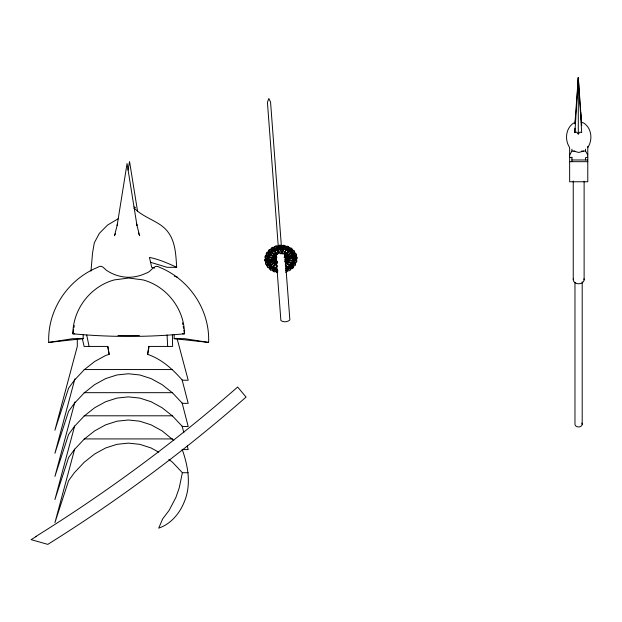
<?xml version="1.0" encoding="UTF-8"?>
<svg xmlns="http://www.w3.org/2000/svg" width="622" height="622" viewBox="0 0 622 622"><rect width="100%" height="100%" fill="white"/><g stroke="black" fill="none" stroke-linecap="round" stroke-linejoin="round"><path stroke-width="0.93" d="M575.638 118.693L574.899 123.809L578.297 77.626L581.694 132.61L579.999 132.051L578.297 134.033L576.594 132.051L574.899 132.61L578.297 77.626L581.694 125.574M177.006 338.267L188.194 380.221L182.37 380.221C172.846 369.312 161.572 359.057 147.624 354.369L148.79 346.431L172.613 346.431L172.395 334.978M266.224 259.638C266.224 261.403 268.315 259.187 267.802 260.315L276.269 259.895M266.473 256.552L267.266 257.306L267.981 256.606M276.285 258.853L268.035 257.407C265.952 254.966 267.102 260.019 267.989 256.777M269.684 251.008L270.477 251.755L271.145 250.891M272.436 267.709L271.728 268.409L270.92 267.825M286.353 247.867L286.952 248.613L287.862 247.921M284.72 259.281L294.097 258.34C296.966 256.295 293.879 261.108 294.26 257.244M107.622 346.431L109.208 354.338L105.623 355.489L94.668 361.499L84.203 369.779L74.376 380.221L68.607 388.167L54.915 430.206L77.291 346.431L77.291 338.858M90.991 271.114L92.522 253.17L94.264 242.891L99.38 233.32L107.52 225.094L118.126 218.788M73.66 329.217L72.852 333.796C109.729 337.303 147.624 337.303 184.501 333.796C184.361 309.134 166.914 286.431 143.122 279.923L128.676 278.026L114.23 279.923C90.439 286.431 72.992 309.134 72.852 333.796L74.757 333.796M73.987 327.39L74.313 325.555M128.054 169.93L129.555 161.572L137.586 211.426M282.388 253.232L283.127 249.554M282.442 253.862L283.546 248.333L283.08 246.646M147.624 354.369L149.125 346.431M74.897 378.829L54.915 453.329L68.607 411.29L74.376 403.344L84.203 392.902L94.668 384.621L105.623 378.611L116.913 374.973L128.373 373.76L139.826 374.973L151.115 378.611L162.078 384.621L172.543 392.902L182.37 403.344L188.194 403.344L182.122 379.879M74.897 401.952L54.915 476.452L68.607 434.413L74.376 426.467L84.203 416.025L94.668 407.744L105.623 401.734L116.913 398.096L128.373 396.875L139.826 398.096L151.115 401.734L162.078 407.744L172.543 416.025L182.37 426.467L188.194 426.467L182.122 403.002M74.656 426L54.915 499.567L68.607 457.528L74.376 449.589L84.203 439.148L94.668 430.859L105.623 424.857L116.913 421.218L128.373 419.998L139.826 421.218L151.115 424.857L162.078 430.859L173.81 440.493M74.656 449.123L54.915 522.69L68.607 480.651L74.376 472.712L84.203 462.27L94.668 453.982L105.623 447.98L116.913 444.341L128.373 443.121L139.826 444.341L151.115 447.98L158.734 452.155M282.007 253.177L283.002 249.531M282.054 253.799L283.546 248.333L284.448 247.797L284.036 247.097L282.956 247.572L283.546 248.318M267.717 253.449L268.447 254.359L269.116 253.504M276.619 257.842L269.147 254.623C267.779 251.793 267.685 256.972 269.101 254.001M268.424 262.873L267.724 263.401L266.916 262.818M268.603 265.221L269.334 266.138L270.002 265.275M279.332 246.654L280.063 247.572L280.646 246.561M290.871 249.749L290.171 250.277L289.37 249.694M291.842 251.638L292.185 252.493L293.265 252.019M284.682 256.233L291.873 252.291C292.394 254.857 294.393 250.798 291.889 252.26L284.192 257.065M294.128 263.456C293.794 265.672 291.749 262.259 292.822 264.677C294.587 265.952 294.33 262.515 292.775 264.031L285.055 261.201M168.857 459.355L172.543 462.27L182.37 472.712L179.26 487.803L175.94 497.351L169.13 510.382L162.669 518.88L158.719 528.156C170.685 524.082 179.478 513.725 184.12 502.249C191.529 485.168 188.178 466.181 182.122 449.247M587.868 147.422C592.922 139.748 591.709 128.054 583.615 122.946L581.166 122.316M115.451 233.685L114.471 235.73L117.496 224.099L117.154 225.382L127.059 163.555L136.964 225.382L136.63 224.099L139.655 235.73L138.348 233.001M276.883 265.4L275.095 269.443L277.008 266.372M275.095 269.443L276.93 266.029M284.005 253.714L286.75 248.582L284.052 254.336M569.643 154.995L571.913 151.053L571.913 149.187M283.889 253.185L286.75 248.582M283.935 253.815L286.796 249.204L287.83 248.878L287.652 248.116L286.462 248.333L286.812 249.189M275.53 268.051L276.961 265.75M276.246 256.155C272.941 255.914 272.428 250.884 269.901 251.327C268.984 252.338 271.565 252.944 271.013 251.545L276.479 255.261M290.793 265.858L290.793 267.281L291.842 267.437L291.928 266.418L290.855 266.496L285.374 262.764M272.84 266.581L277.373 261.862M277.42 262.484L272.242 267.888L277.085 263.394M285.078 254.864L288.958 250.822M284.479 256.163L289.658 250.767L289.611 250.145M284.759 254.639L288.919 250.783M284.806 255.261L289.658 250.767M272.887 266.62L276.347 263.409M573.811 122.946C565.717 128.054 564.504 139.748 569.558 147.422M272.413 249.088L273.594 249.554L273.509 248.442M276.557 254.079C273.618 253.395 275.149 248.971 272.794 249.127C271.542 249.865 274.069 251.094 273.602 249.57M293.708 254.118C293.125 258.06 296.095 253.208 293.452 255.487L285.49 258.161M277.777 270.446L277.7 271.464M285.832 270.959L285.747 269.847M35.711 536.568C106.898 492.251 174.58 442.312 237.643 387.032L246.079 397.069A1531.247 1527.819 90 0 1 47.808 544.374L31.1 539.632L36.13 536.568M270.702 264.638L276.844 260.82M269.932 265.112C270.803 268.385 266.807 265.112 269.964 265.75L276.891 261.442M284.238 257.687L291.92 252.913L291.873 252.291M284.728 256.863L291.92 252.913M270.733 264.677L276.323 261.605M269.979 265.742L277.171 261.792M275.725 247.82L276.86 248.124L277.078 247.229M278.337 253.263C277.785 245.216 273.268 246.413 278.648 253.17M269.303 262.235L276.362 259.872M268.012 262.173C269.73 265.633 265.019 262.305 268.447 263.16L276.409 260.494M286.322 257.236L292.503 255.168L284.378 257.384M285.327 257.757L293.436 255.494M269.318 262.282L275.624 260.517M268.463 263.16L276.572 260.898M583.615 151.185L578.709 152.437L573.811 151.185M587.782 157.226L585.512 157.747L585.512 159.978M134.033 206.908L135.472 207.694M280.335 253.784C278.205 251.568 282.124 247.945 280.017 246.911C278.081 248.256 282.497 251.226 280.724 253.753M174.16 334.62L174.16 338.656L208.619 342.427C209.964 310.059 189.516 279.488 159.66 267.359C154.015 263.324 151.185 272.312 146.014 273.206C140.595 275.803 134.679 277.194 128.676 277.295C120.668 277.202 112.784 274.691 106.206 270.127C103.641 267.771 101.308 264.451 97.693 267.359C67.837 279.488 47.389 310.059 48.734 342.427L72.852 338.656L83.192 338.656L83.192 334.62M48.734 342.427L83.192 338.656M268.688 259.592L276.191 258.845M267.802 260.315L276.238 259.467M286.548 258.464L293.11 257.803M139.367 335.553L117.986 335.553M285.584 258.138L293.11 257.757M268.696 259.646L274.341 259.358M285.63 258.76L294.097 258.34M571.913 151.053L574.829 151.053M581.624 151.053L585.512 151.053L587.782 154.995M571.913 159.978L587.782 159.978M569.643 161.689L587.782 161.689M134.01 208.549L134.609 208.549C142.049 215.92 152.234 219.271 160.74 225.094C175.303 235.209 175.629 251.599 176.695 267.312L167.054 267.312L150.33 262.235M182.588 333.796L184.501 333.796L183.848 330.134M174.16 338.656L184.501 338.656L208.619 342.427M84.133 369.554L172.613 369.554M84.133 392.676L172.613 392.676M84.133 415.799L172.613 415.799M84.133 438.922L172.613 438.922M182.37 449.589L188.194 449.589L187.222 445.834M182.37 472.712L188.194 472.712M283.5 247.688L284.332 247.331L284.153 246.561M268.914 256.894L276.339 257.803M268.035 257.407L276.386 258.433M288.25 259.942L292.892 260.509L285.568 259.18M285.514 260.221L293.864 261.248C295.986 259.304 295.053 263.666 293.887 261.248L285.615 259.802M268.906 256.94L274.403 257.905M569.643 157.226L571.913 157.747M177.651 277.241L174.347 276.16M154.715 268.098L151.682 267.312L149.443 257.391C158.952 259.304 168.002 263.293 176.695 267.312M269.956 254.312L276.798 256.832M269.147 254.623L276.844 257.454M285.008 260.571L291.85 263.09L285.234 260.19M285.28 260.812L292.752 264.031M269.925 254.359L274.916 256.497M294.463 254.056L294.696 255.059L293.405 254.864M288.973 267.787L289.051 268.898L287.877 268.432M271.06 252.167L276.526 255.883M286.104 262.671L290.007 265.33L284.868 261.302M284.915 261.924L290.839 266.488M271.013 251.545L276.199 255.533M295.333 257.158L295.077 258.262L294.074 257.71M274.776 250.946L277.707 254.382M273.649 250.2L277.171 254.32M285.856 265.081L287.613 267.141M285.311 265.019C292.503 270.205 287.869 271.736 285.342 264.575M285.296 263.946L287.621 267.056M274.768 251.125L277.093 254.235M295.217 260.369L294.828 261.341L293.864 260.96M292.013 265.913L291.617 266.892L290.661 266.504M275.336 269.054L274.947 270.026L273.983 269.645M277.07 249.088L278.983 253.403M277.015 249.103L278.609 253.519M182.122 426.124L183.824 432.694M82.221 338.267L84.133 346.431L107.956 346.431L109.091 354.377M86.722 335.079L89.086 346.431M182.549 322.802L182.876 324.637M183.202 326.472L183.521 328.299M580.73 112.232L581.671 123.078M284.892 253.838L289.86 319.91C287.792 322.134 283.165 322.515 280.88 320.47L275.927 254.623M281.393 246.219L270.562 102.117L268.852 98.478L267.429 102.35L278.259 246.452M281.533 248.03L281.968 253.877M280.063 247.587L280.11 248.209M278.399 248.271L278.765 253.154M276.689 248.225L276.736 248.847M167.085 334.978L167.66 346.431M578.561 84.304L578.297 77.626L578.297 134.033M587.782 146.271L587.782 181.764L569.643 181.764L569.643 147.997M585.512 149.187L585.512 151.053M584.12 181.313L584.12 279.846M582.2 281.852L582.2 424.476M574.969 282.326L574.969 423.986A3.631 2.737 0 0 0 579.206 426.925A3.631 2.737 0 0 0 581.881 423.084M574.899 128.21L574.899 132.61M573.243 180.994L573.243 279.535M571.913 157.179L571.913 161.689M583.988 278.78A5.442 4.105 0 0 1 578.476 283.795A5.442 4.105 0 0 1 573.484 278.477M281.206 248.411A2.146 1.812 -4.3 0 1 280.701 248.629M277.917 246.615A2.146 1.812 -4.3 0 1 282.046 246.304M270.539 253.558A2.146 1.812 -4.3 0 1 270.321 254.484M270.002 254.888A2.146 1.812 -4.3 0 1 269.583 255.207M266.978 255.113A2.146 1.812 -4.3 0 1 268.821 251.933M275.095 249.795A2.146 1.812 -4.3 0 1 274.776 250.192M271.138 249.655A2.146 1.812 -4.3 0 1 274.59 247.634M278.361 248.365A2.146 1.812 -4.3 0 1 277.124 249.305M274.302 247.758A2.146 1.812 -4.3 0 1 278.228 246.553M290.552 269.139A2.146 1.812 -4.3 0 1 290.241 269.536M286.493 268.533A2.146 1.812 -4.3 0 1 289.588 266.729M272.568 250.954A2.146 1.812 -4.3 0 1 272.039 252.283M268.642 252.159A2.146 1.812 -4.3 0 1 271.379 249.469M269.007 255.619A2.146 1.812 -4.3 0 1 269.139 257.43M268.828 257.827A2.146 1.812 -4.3 0 1 268.409 258.153M265.804 258.06A2.146 1.812 -4.3 0 1 265.431 257.71M265.19 257.29A2.146 1.812 -4.3 0 1 267.079 254.857M268.393 258.355A2.146 1.812 -4.3 0 1 269.077 260.058M266.022 261.395A2.146 1.812 -4.3 0 1 265.788 258.262M273.75 271.068A2.146 1.812 -4.3 0 1 272.918 270.461M272.669 270.041A2.146 1.812 -4.3 0 1 272.568 269.583M273.517 267.934A2.146 1.812 -4.3 0 1 276.736 268.797M270.998 266.06A2.146 1.812 -4.3 0 1 273.781 268.082M270.259 269.163A2.146 1.812 -4.3 0 1 269.536 267.927M293.514 266.123A2.146 1.812 -4.3 0 1 292.06 267.989M289.595 267.328A2.146 1.812 -4.3 0 1 291.244 264.474M295.784 256.007A2.146 1.812 -4.3 0 1 296.437 258.822M296.018 259.141A2.146 1.812 -4.3 0 1 295.52 259.358M293.879 259.304A2.146 1.812 -4.3 0 1 292.799 258.278M292.69 257.811A2.146 1.812 -4.3 0 1 293.219 256.489M277.777 272.755A2.146 1.812 -4.3 0 1 277.015 269.481M277.202 271.993A2.146 1.812 -4.3 0 1 276.37 271.386M295.193 262.639A2.146 1.812 -4.3 0 1 295.015 264.848M291.376 264.303A2.146 1.812 -4.3 0 1 293.273 261.87M269.707 263.705A2.146 1.812 -4.3 0 1 270.889 266.659M267.864 266.885A2.146 1.812 -4.3 0 1 267.359 264.731M268.626 261.116A2.146 1.812 -4.3 0 1 269.598 263.526M266.721 264.404A2.146 1.812 -4.3 0 1 266.263 264.156M265.889 263.806A2.146 1.812 -4.3 0 1 266.068 261.598M285.832 268.642A2.146 1.812 -4.3 0 1 285.545 272.234M293.988 252.835A2.146 1.812 -4.3 0 1 295.318 256.124M293.172 256.287A2.146 1.812 -4.3 0 1 292.713 256.039M292.099 255.269A2.146 1.812 -4.3 0 1 292.208 253.877M291.835 250.2A2.146 1.812 -4.3 0 1 294.128 253.068M292.099 253.698A2.146 1.812 -4.3 0 1 291.57 253.551M290.738 252.952A2.146 1.812 -4.3 0 1 290.42 251.591M295.536 259.086A2.146 1.812 -4.3 0 1 296.507 261.504M293.172 262.126A2.146 1.812 -4.3 0 1 293.903 259.032M288.935 248.147A2.146 1.812 -4.3 0 1 292.045 250.402M288.344 250.682A2.146 1.812 -4.3 0 1 287.986 249.795M287.465 270.111A2.146 1.812 -4.3 0 1 286.975 270.967M285.786 268.012A2.146 1.812 -4.3 0 1 287.146 268.758M285.179 247.214A2.146 1.812 -4.3 0 1 289.199 248.295M287.784 249.686A2.146 1.812 -4.3 0 1 286.68 249.772M285.685 249.375A2.146 1.812 -4.3 0 1 285.311 249.025M282.699 248.707A2.146 1.812 -4.3 0 1 282.233 248.45M281.735 246.296A2.146 1.812 -4.3 0 1 285.793 246.895M266.278 260.26C267.444 262.686 268.354 258.317 266.278 260.26M270.982 268.284C272.148 270.702 273.066 266.333 270.982 268.284M274.007 269.932C275.173 272.358 276.09 267.989 274.007 269.932M289.424 250.153C290.598 252.571 291.508 248.201 289.424 250.153M279.115 249.197A2.146 1.812 -4.3 0 0 282.201 247.393A2.146 1.812 -4.3 0 0 278.874 246.071A2.146 1.812 -4.3 0 0 279.115 249.197M267.491 255.992A2.146 1.812 -4.3 0 0 270.586 254.188A2.146 1.812 -4.3 0 0 267.258 252.859A2.146 1.812 -4.3 0 0 267.491 255.992M272.265 251.304A2.146 1.812 -4.3 0 0 275.359 249.492A2.146 1.812 -4.3 0 0 272.032 248.17A2.146 1.812 -4.3 0 0 272.265 251.304M275.538 249.873A2.146 1.812 -4.3 0 0 278.625 248.061A2.146 1.812 -4.3 0 0 275.305 246.74A2.146 1.812 -4.3 0 0 275.538 249.873M287.729 270.648A2.146 1.812 -4.3 0 0 290.816 268.836A2.146 1.812 -4.3 0 0 287.496 267.514A2.146 1.812 -4.3 0 0 287.729 270.648M269.52 253.387A2.146 1.812 -4.3 0 0 272.615 251.583A2.146 1.812 -4.3 0 0 269.287 250.254A2.146 1.812 -4.3 0 0 269.52 253.387M266.317 258.939A2.146 1.812 -4.3 0 0 269.404 257.127A2.146 1.812 -4.3 0 0 266.076 255.805A2.146 1.812 -4.3 0 0 266.317 258.939M293.677 263.005A2.146 1.812 -4.3 0 0 296.772 261.201A2.146 1.812 -4.3 0 0 293.444 259.879A2.146 1.812 -4.3 0 0 293.677 263.005M266.068 262.017A2.146 1.812 -4.3 0 0 269.163 260.214A2.146 1.812 -4.3 0 0 265.835 258.892A2.146 1.812 -4.3 0 0 266.068 262.017M273.797 271.69A2.146 1.812 -4.3 0 0 276.891 269.886A2.146 1.812 -4.3 0 0 273.563 268.564A2.146 1.812 -4.3 0 0 273.797 271.69M270.772 270.041A2.146 1.812 -4.3 0 0 273.867 268.23A2.146 1.812 -4.3 0 0 270.539 266.908A2.146 1.812 -4.3 0 0 270.772 270.041M290.474 268.556A2.146 1.812 -4.3 0 0 293.561 266.752A2.146 1.812 -4.3 0 0 290.241 265.423A2.146 1.812 -4.3 0 0 290.474 268.556M292.503 265.952A2.146 1.812 -4.3 0 0 295.598 264.148A2.146 1.812 -4.3 0 0 292.27 262.818A2.146 1.812 -4.3 0 0 292.503 265.952M293.926 259.926A2.146 1.812 -4.3 0 0 297.021 258.122A2.146 1.812 -4.3 0 0 293.693 256.793A2.146 1.812 -4.3 0 0 293.926 259.926M293.226 256.917A2.146 1.812 -4.3 0 0 296.313 255.106A2.146 1.812 -4.3 0 0 292.985 253.784A2.146 1.812 -4.3 0 0 293.226 256.917M268.377 267.763A2.146 1.812 -4.3 0 0 271.472 265.959A2.146 1.812 -4.3 0 0 268.144 264.638A2.146 1.812 -4.3 0 0 268.377 267.763M266.776 265.034A2.146 1.812 -4.3 0 0 269.862 263.223A2.146 1.812 -4.3 0 0 266.535 261.901A2.146 1.812 -4.3 0 0 266.776 265.034M291.617 254.18A2.146 1.812 -4.3 0 0 294.711 252.369A2.146 1.812 -4.3 0 0 291.384 251.047A2.146 1.812 -4.3 0 0 291.617 254.18M289.222 251.91A2.146 1.812 -4.3 0 0 292.309 250.098A2.146 1.812 -4.3 0 0 288.981 248.777A2.146 1.812 -4.3 0 0 289.222 251.91M286.198 250.254A2.146 1.812 -4.3 0 0 289.284 248.442A2.146 1.812 -4.3 0 0 285.957 247.121A2.146 1.812 -4.3 0 0 286.198 250.254M282.746 249.329A2.146 1.812 -4.3 0 0 285.84 247.525A2.146 1.812 -4.3 0 0 282.512 246.195A2.146 1.812 -4.3 0 0 282.746 249.329"/></g></svg>
